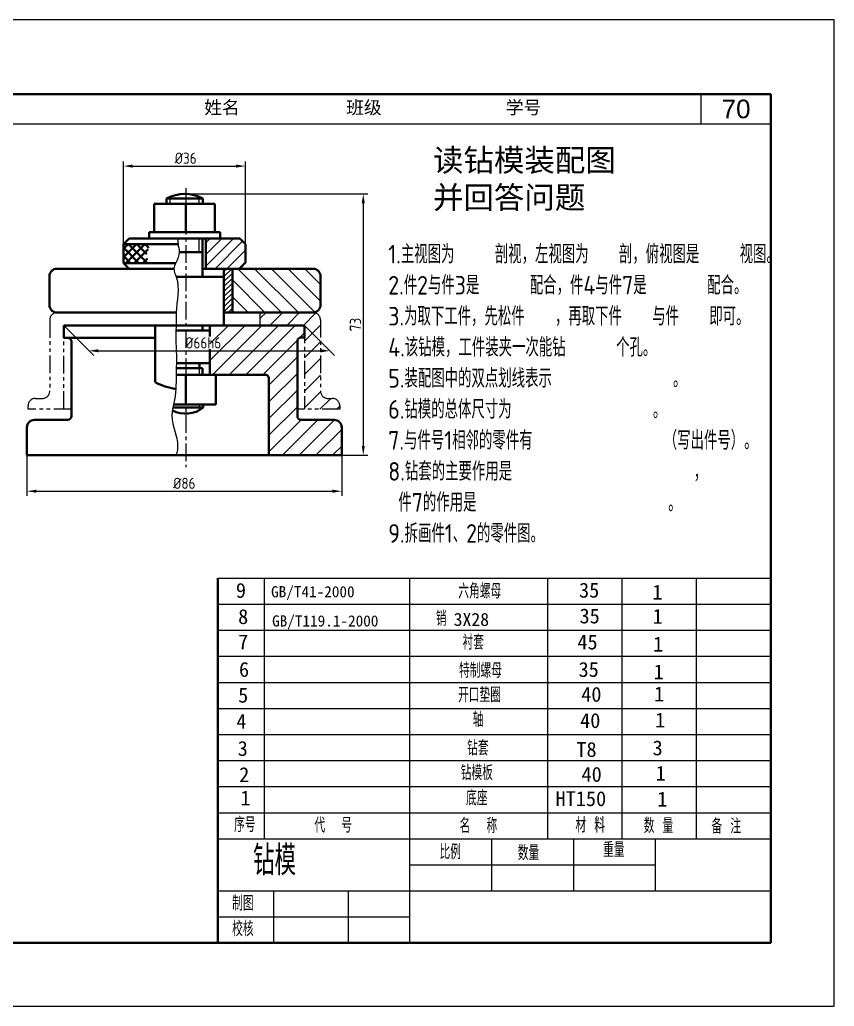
# Model space of a CAD drawing. Header units: millimetres. Extents: x 645 to 2308, y 762 to 2069.
# Drawn here: x 798.1 to 1017, y 1136 to 1401 of the extents above; entities that cross this region are included whole.
import ezdxf

# ---------------------------------------------------------------- set-up
doc = ezdxf.new("R2010")
doc.units = ezdxf.units.MM
doc.linetypes.add('CENTER', pattern=[50.8, 31.75, -6.35, 6.35, -6.35])
doc.linetypes.add('PHANTOM', pattern=[63.5, 31.75, -6.35, 6.35, -6.35, 6.35, -6.35])
for name, color, linetype in [('双点画线', 250, 'PHANTOM'), ('尺寸标注', 250, 'Continuous'), ('文字', 7, 'Continuous'), ('细实线', 7, 'Continuous')]:
    doc.layers.add(name, color=color, linetype=linetype)
for name, color, linetype, lineweight in [('点划线', 7, 'CENTER', 15), ('点画线', 7, 'CENTER', 15), ('粗', 7, 'Continuous', 40), ('粗实线', 7, 'Continuous', 40)]:
    doc.layers.add(name, color=color, linetype=linetype, lineweight=lineweight)
doc.styles.add('HZ', font='txt.shx', dxfattribs={"bigfont": 'gbcbig.shx'})
doc.styles.add('汉字', font='gbenor.shx', dxfattribs={"bigfont": 'gbcbig.shx'})
doc.dimstyles.new('ISO-25', dxfattribs={"dimtxt": 3, "dimasz": 2.5, "dimexe": 1.25, "dimexo": 0, "dimtad": 1, "dimdec": 0, "dimdsep": 46, "dimtxsty": '汉字', "dimcen": 2.5, "dimadec": 0, "dimazin": 0, "dimtfac": 1, "dimtdec": 0, "dimtmove": 0, "dimatfit": 3, "dimfxl": 0, "dimarcsym": 0})

# ---------------------------------------------------------------- blocks, each defined once
blk = doc.blocks.new('*D291')
at = {"layer": 'Defpoints', "color": 0, "transparency": 16777216}
for p in [(858.77, 1361.66), (826, 1340.7), (858.77, 1340.7)]:
    blk.add_point(p, dxfattribs=at)
at = {"layer": '细实线', "color": 0, "lineweight": -2, "transparency": 16777216}
for p, q in [((826, 1340.7), (826, 1362.91)), ((858.77, 1340.7), (858.77, 1362.91)), ((828.5, 1361.66), (856.27, 1361.66))]:
    blk.add_line(p, q, dxfattribs=at)
at = {"layer": '细实线', "color": 0, "transparency": 16777216}
for points in [[(828.5, 1362.07), (828.5, 1361.24), (826, 1361.66)], [(856.27, 1362.07), (856.27, 1361.24), (858.77, 1361.66)]]:
    blk.add_solid(points, dxfattribs=at)
at = {"layer": '细实线', "color": 0, "transparency": 16777216, "insert": (842.72, 1363.78), "char_height": 3, "attachment_point": 5, "style": '汉字'}
blk.add_mtext('%%c36', dxfattribs=at)
blk = doc.blocks.new('*D292')
at = {"layer": 'Defpoints', "color": 0, "transparency": 16777216}
for p in [(800.06, 1284.01), (884.64, 1284.01), (884.64, 1274.33)]:
    blk.add_point(p, dxfattribs=at)
at = {"layer": '细实线', "color": 0, "lineweight": -2, "transparency": 16777216}
for p, q in [((800.06, 1284.01), (800.06, 1273.08)), ((884.64, 1284.01), (884.64, 1273.08)), ((802.56, 1274.33), (882.14, 1274.33))]:
    blk.add_line(p, q, dxfattribs=at)
at = {"layer": '细实线', "color": 0, "transparency": 16777216}
for points in [[(802.56, 1274.74), (802.56, 1273.91), (800.06, 1274.33)], [(882.14, 1274.74), (882.14, 1273.91), (884.64, 1274.33)]]:
    blk.add_solid(points, dxfattribs=at)
at = {"layer": '细实线', "color": 0, "transparency": 16777216, "insert": (842.35, 1276.45), "char_height": 3, "attachment_point": 5, "style": '汉字'}
blk.add_mtext('%%c86', dxfattribs=at)
blk = doc.blocks.new('*D293')
at = {"layer": 'Defpoints', "color": 0, "transparency": 16777216}
for p in [(842.72, 1354.19), (842.72, 1284.01), (890.43, 1284.01)]:
    blk.add_point(p, dxfattribs=at)
at = {"layer": '细实线', "color": 0, "lineweight": -2, "transparency": 16777216}
for p, q in [((842.72, 1354.19), (891.68, 1354.19)), ((890.43, 1351.69), (890.43, 1286.51)), ((842.72, 1284.01), (891.68, 1284.01))]:
    blk.add_line(p, q, dxfattribs=at)
at = {"layer": '细实线', "color": 0, "transparency": 16777216}
for points in [[(890.02, 1351.69), (890.85, 1351.69), (890.43, 1354.19)], [(890.02, 1286.51), (890.85, 1286.51), (890.43, 1284.01)]]:
    blk.add_solid(points, dxfattribs=at)
at = {"layer": '细实线', "color": 0, "transparency": 16777216, "insert": (888.31, 1319.1), "char_height": 3, "attachment_point": 5, "rotation": 90, "style": '汉字'}
blk.add_mtext('73', dxfattribs=at)
blk = doc.blocks.new('*D290')
at = {"layer": 'Defpoints', "color": 0, "transparency": 16777216}
for p in [(809.97, 1318.87), (874.63, 1318.87), (881.44, 1312.05)]:
    blk.add_point(p, dxfattribs=at)
at = {"layer": '细实线', "color": 0, "lineweight": -2, "transparency": 16777216}
for p, q in [((809.97, 1318.87), (818.03, 1310.8)), ((874.63, 1318.87), (882.69, 1310.8)), ((819.28, 1312.05), (878.94, 1312.05))]:
    blk.add_line(p, q, dxfattribs=at)
at = {"layer": '细实线', "color": 0, "transparency": 16777216}
for points in [[(819.28, 1312.47), (819.28, 1311.63), (816.78, 1312.05)], [(878.94, 1312.47), (878.94, 1311.63), (881.44, 1312.05)]]:
    blk.add_solid(points, dxfattribs=at)
at = {"layer": '细实线', "color": 0, "transparency": 16777216, "insert": (847.43, 1314.17), "char_height": 3, "attachment_point": 5, "style": '汉字'}
blk.add_mtext('%%C66h6', dxfattribs=at)

msp = doc.modelspace()

# ---------------------------------------------------------------- hatches: boundary and pattern name
at = {"layer": '粗'}
h = msp.add_hatch(dxfattribs=at)
h.set_pattern_fill('ANSI37', scale=0.5, angle=90, style=0)
h.set_pattern_definition([(135, (5.61, -6.3325), (-1.122532, -1.122532), []), (225, (5.61, -6.3325), (1.122532, -1.122532), [])])
edge = h.paths.add_edge_path()
edge.add_spline(control_points=[(833.0037, 1335.5893), (832.7094, 1336.1351), (831.8204, 1337.7839), (832.7292, 1339.5298), (833.3372, 1340.6978)], knot_values=[0, 0, 0, 0, 1.78514004, 5.39256148, 5.39256148, 5.39256148, 5.39256148], degree=3, periodic=0)
edge.add_line((833.3372, 1340.6978), (825.9972, 1340.6978))
edge.add_line((825.9972, 1340.6978), (825.9972, 1335.5893))
edge.add_line((825.9972, 1335.5893), (833.0037, 1335.5893))
at = {"layer": '细实线'}
h = msp.add_hatch(dxfattribs=at)
h.set_pattern_fill('ANSI31', scale=0.7, style=0)
h.set_pattern_definition([(45, (-1621.6667, -85.255), (-1.5715448, 1.5715448), [])])
h.paths.add_polyline_path([(735.2868, 1341.5144), (733.7868, 1340.0144), (733.7868, 1335.3036), (735.2868, 1333.8036), (737.7175, 1333.8036), (744.5253, 1333.8036), (744.5253, 1341.5144)])
h.paths.add_polyline_path([(857.2291, 1334.0893), (858.7672, 1335.7649), (858.7672, 1340.6978), (857.2672, 1342.1978), (852.0185, 1342.1978), (848.1251, 1342.1978), (848.1251, 1334.0893), (852.9919, 1334.0893)])
h = msp.add_hatch(dxfattribs=at)
h.set_pattern_fill('ANSI31', angle=90, style=0)
h.set_pattern_definition([(135, (-1711.9293, -30.5803), (-2.245064, -2.245064), [])])
edge = h.paths.add_edge_path()
edge.add_arc((715.8844, 1324.1002), 2, 180, 270)
edge.add_line((715.8844, 1322.1002), (717.885, 1322.1002))
edge.add_line((717.885, 1322.1002), (717.885, 1329.8119))
edge.add_line((717.885, 1329.8119), (713.8844, 1328.7945))
edge.add_line((713.8844, 1328.7945), (713.8844, 1324.1002))
edge = h.paths.add_edge_path()
edge.add_line((717.885, 1329.8119), (717.885, 1333.8036))
edge.add_line((717.885, 1333.8036), (715.8844, 1333.8036))
edge.add_arc((715.8844, 1331.8036), 2, 90, 180)
edge.add_line((713.8844, 1331.8036), (713.8844, 1328.7945))
edge.add_line((713.8844, 1328.7945), (717.885, 1329.8119))
h.paths.add_polyline_path([(737.7175, 1322.1002), (737.7175, 1333.8036), (733.3316, 1333.8036), (728.3129, 1333.8036), (728.3129, 1322.1002), (730.3316, 1322.1002)])
edge = h.paths.add_edge_path()
edge.add_arc((784.3408, 1323.9674), 2, 270, 360)
edge.add_line((786.3408, 1323.9674), (786.3408, 1331.7991))
edge.add_arc((784.3408, 1331.7991), 2, 0, 90)
edge.add_line((784.3408, 1333.7991), (776.3074, 1333.7991))
edge.add_line((776.3074, 1333.7991), (769.5487, 1326.0053))
edge.add_line((769.5487, 1326.0053), (769.5487, 1321.9674))
edge.add_line((769.5487, 1321.9674), (784.3408, 1321.9674))
h.paths.add_polyline_path([(776.3074, 1333.7991), (769.5487, 1333.7991), (769.5487, 1326.0053)], flags=17)
edge = h.paths.add_edge_path()
edge.add_arc((876.9484, 1324.3482), 2, 270, 360)
edge.add_line((878.9484, 1324.3482), (878.9484, 1332.0893))
edge.add_arc((876.9484, 1332.0893), 2, 360, 450)
edge.add_line((876.9484, 1334.0893), (855.2907, 1334.0893))
edge.add_line((855.2907, 1334.0893), (855.2907, 1322.3482))
edge.add_line((855.2907, 1322.3482), (876.9484, 1322.3482))
h = msp.add_hatch(dxfattribs=at)
h.set_pattern_fill('ANSI31', color=256, scale=0.3, style=0)
h.set_pattern_definition([(45, (-1621.6667, -85.2549), (-0.6735192, 0.6735192), [])])
h.paths.add_polyline_path([(855.2907, 1334.0893), (852.9919, 1334.0893), (852.9919, 1322.3482), (855.2907, 1322.3482)])
h = msp.add_hatch(dxfattribs=at)
h.set_pattern_fill('ANSI31', color=256)
edge = h.paths.add_edge_path()
edge.add_line((718.2918, 1318.6834), (730.3316, 1318.6834))
edge.add_line((730.3316, 1318.6834), (730.3316, 1322.1002))
edge.add_line((730.3316, 1322.1002), (726.2616, 1322.1002))
edge.add_line((726.2616, 1322.1002), (715.8039, 1322.1002))
edge.add_arc((715.8039, 1320.1002), 2, 90, 180.46739)
edge.add_line((713.804, 1320.0839), (713.804, 1300.7495))
edge.add_arc((711.804, 1300.7495), 2, -90, 0, ccw=False)
edge.add_line((711.804, 1298.7495), (709.957, 1298.7495))
edge.add_arc((709.957, 1296.7495), 2, 90, 180)
edge.add_line((707.957, 1296.7495), (707.957, 1296.3188))
edge.add_line((707.957, 1296.3188), (718.2918, 1296.3188))
edge.add_line((718.2918, 1296.3188), (718.2918, 1315.6008))
edge.add_line((718.2918, 1315.6008), (718.2918, 1318.6834))
edge = h.paths.add_edge_path()
edge.add_arc((784.3408, 1319.9674), 2, 0, 90)
edge.add_line((784.3408, 1321.9674), (771.1553, 1321.9674))
edge.add_line((771.1553, 1321.9674), (771.1553, 1318.6834))
edge.add_line((771.1553, 1318.6834), (782.3819, 1318.6834))
edge.add_line((782.3819, 1318.6834), (782.3819, 1315.6893))
edge.add_line((782.3819, 1315.6893), (782.3819, 1296.3188))
edge.add_line((782.3819, 1296.3188), (792.0118, 1296.3188))
edge.add_line((792.0118, 1296.3188), (790.9439, 1297.8791))
edge.add_arc((789.2934, 1296.7495), 2, 34.389841, 90)
edge.add_line((789.2934, 1298.7495), (788.3408, 1298.7495))
edge.add_arc((788.3408, 1300.7495), 2, 180, 270, ccw=False)
edge.add_line((786.3408, 1300.7495), (786.3408, 1319.9674))
edge = h.paths.add_edge_path()
edge.add_line((876.9257, 1322.3482), (862.686, 1322.3482))
edge.add_line((862.686, 1322.3482), (862.686, 1318.867))
edge.add_line((862.686, 1318.867), (874.6251, 1318.867))
edge.add_line((874.6251, 1318.867), (874.6251, 1315.6169))
edge.add_line((874.6251, 1315.6169), (874.6251, 1296.3641))
edge.add_line((874.6251, 1296.3641), (884.1181, 1296.3641))
edge.add_line((884.1181, 1296.3641), (884.1181, 1297.2629))
edge.add_arc((882.1181, 1297.2629), 2, 0, 90)
edge.add_line((882.1181, 1299.2629), (880.9257, 1299.2629))
edge.add_arc((880.9257, 1301.2629), 2, 180, 270, ccw=False)
edge.add_line((878.9257, 1301.2629), (878.9257, 1320.3482))
edge.add_arc((876.9257, 1320.3482), 2, 0, 90)
h = msp.add_hatch(dxfattribs=at)
h.set_pattern_fill('ANSI31', color=256, style=0)
h.set_pattern_definition([(45, (-1663.866, -58.7007), (-2.245064, 2.245064), [])])
h.paths.add_polyline_path([(872.7201, 1314.6169, -0.41421356), (873.7201, 1315.6169), (874.6251, 1315.6169), (874.6251, 1318.867), (849.2391, 1318.867), (849.2391, 1315.187), (849.2391, 1305.6289), (864.0927, 1305.6289, -0.41421356), (865.0927, 1304.6289), (865.0927, 1284.011), (884.6405, 1284.011), (884.6405, 1291.4736, 0.41421356), (882.6405, 1293.4736), (873.7201, 1293.4736, -0.41421356), (872.7201, 1294.4736)])
h.paths.add_polyline_path([(845.8807, 1314.7292), (852.5974, 1314.7292), (852.5974, 1312.7792), (845.8807, 1312.7792)], flags=9)

# ---------------------------------------------------------------- linework, layer by layer
at = {"layer": '双点画线', "color": 7, "ltscale": 0.15}
for p, q in [((806.1912, 1320.3171), (806.1912, 1301.2629)), ((809.9671, 1296.405), (809.9671, 1318.867))]:
    msp.add_line(p, q, dxfattribs=at)
at = {"layer": '双点画线', "ltscale": 0.15}
for p, q in [((862.686, 1322.3482), (862.686, 1318.867)), ((878.9257, 1320.3482), (878.9257, 1301.2629)), ((874.6251, 1318.867), (874.6251, 1296.3641)), ((802.3654, 1299.2629), (804.1912, 1299.2629)), ((880.9257, 1299.2629), (882.1181, 1299.2629)), ((800.3654, 1296.405), (800.3654, 1297.2629)), ((812.0169, 1296.405), (800.3654, 1296.405)), ((884.1181, 1296.3641), (872.7201, 1296.3641)), ((884.1181, 1297.2629), (884.1181, 1296.3641))]:
    msp.add_line(p, q, dxfattribs=at)
at = {"layer": '双点画线', "color": 7, "ltscale": 0.15}
msp.add_arc((808.1912, 1320.3171), 2, 90, 180, dxfattribs=at)
at = {"layer": '双点画线', "ltscale": 0.15}
for centre, start, end in [((876.9257, 1320.3482), 0, 90), ((804.1912, 1301.2629), 270, 0), ((880.9257, 1301.2629), 180, 270), ((802.3654, 1297.2629), 90, 180), ((882.1181, 1297.2629), 0, 90)]:
    msp.add_arc(centre, 2, start, end, dxfattribs=at)
at = {"layer": '点画线', "ltscale": 0.15}
msp.add_line((842.716, 1355.6969), (842.716, 1280.7476), dxfattribs=at)
at = {"layer": '粗实线', "color": 7}
for p, q in [((999.9721, 1380.9752), (674.9721, 1380.9752)), ((999.9721, 1152.9752), (999.9721, 1380.9752)), ((850.5909, 1343.9492), (832.9405, 1343.9492)), ((832.9405, 1343.9492), (832.9405, 1342.1978)), ((827.4972, 1342.1978), (825.9972, 1340.6978)), ((852.0185, 1342.1978), (827.4972, 1342.1978)), ((825.9972, 1340.6978), (825.9972, 1335.5893)), ((825.9972, 1340.6978), (840.6773, 1340.6978)), ((827.4972, 1334.0893), (808.1148, 1334.0893)), ((825.9972, 1335.5893), (827.4972, 1334.0893)), ((825.9972, 1335.5893), (840.0103, 1335.5893)), ((827.4972, 1334.0893), (839.5594, 1334.0893)), ((806.1148, 1332.0893), (806.1148, 1324.3171)), ((808.1148, 1322.3171), (840.1677, 1322.3171)), ((809.9671, 1318.867), (874.6251, 1318.867)), ((809.9671, 1318.867), (809.9671, 1315.5531)), ((809.9671, 1315.5531), (810.0169, 1315.5531)), ((809.9671, 1315.5531), (834.5398, 1315.5531)), ((812.0169, 1314.5531), (812.0169, 1294.4736)), ((674.9721, 1152.9752), (999.9721, 1152.9752))]:
    msp.add_line(p, q, dxfattribs=at)
at = {"layer": '粗实线'}
for p, q in [((834.2766, 1343.9492), (834.2766, 1351.5543)), ((834.2766, 1351.5543), (850.5909, 1351.5543)), ((837.5924, 1352.9167), (837.5924, 1351.5543)), ((837.5924, 1352.9167), (847.3522, 1352.9167)), ((842.716, 1351.5543), (842.716, 1343.9492)), ((847.3522, 1352.9167), (847.3522, 1351.5543)), ((850.5909, 1351.5543), (850.5909, 1343.9492)), ((850.5909, 1343.9492), (852.0185, 1343.9492)), ((852.0185, 1343.9492), (852.0185, 1342.1978)), ((847.2166, 1334.0893), (847.2166, 1342.1978)), ((848.1251, 1342.1978), (848.1251, 1334.0893)), ((852.0185, 1342.1978), (857.2672, 1342.1978)), ((857.2672, 1342.1978), (858.7672, 1340.6978)), ((840.9743, 1338.582), (847.2166, 1338.582)), ((858.7672, 1340.6978), (858.7672, 1335.7649)), ((858.7672, 1335.7649), (857.2694, 1334.1331)), ((852.9919, 1334.0893), (847.2166, 1334.0893)), ((847.2166, 1334.0893), (847.2166, 1331.9303)), ((852.9919, 1318.867), (852.9919, 1334.0893)), ((852.9919, 1334.0893), (876.9484, 1334.0893)), ((855.2907, 1334.0893), (855.2907, 1322.3482)), ((840.1677, 1331.9303), (852.9919, 1331.9303)), ((878.9484, 1332.0893), (878.9484, 1324.3482)), ((876.9484, 1322.3482), (852.9919, 1322.3482)), ((834.5398, 1315.5531), (834.5398, 1318.867)), ((834.5398, 1318.867), (834.5398, 1303.6286)), ((840.0809, 1317.4764), (849.2391, 1317.4764)), ((847.2166, 1318.867), (847.2166, 1317.4764)), ((849.2391, 1317.4764), (849.2391, 1318.867)), ((849.2391, 1318.867), (849.2391, 1315.8437)), ((874.6251, 1318.867), (874.6251, 1315.6169)), ((872.7201, 1294.4736), (872.7201, 1314.6169)), ((873.7201, 1315.6169), (874.6251, 1315.6169)), ((849.2391, 1312.4792), (849.2391, 1305.6289)), ((840.175, 1307.4015), (847.2166, 1307.4015)), ((840.2366, 1308.6949), (849.2391, 1308.6949)), ((846.4536, 1308.6949), (846.4536, 1307.4015)), ((847.2166, 1307.4015), (847.2166, 1305.6289)), ((849.2391, 1305.6289), (840.4657, 1305.6289)), ((840.4657, 1305.6289), (864.0927, 1305.6289)), ((842.716, 1305.6289), (842.716, 1297.6278)), ((846.4592, 1305.6289), (847.2166, 1305.6289)), ((850.8099, 1297.6278), (850.8099, 1305.6289)), ((865.0927, 1304.6289), (865.0927, 1284.011)), ((847.4408, 1296.7858), (839.2926, 1296.7858)), ((850.8099, 1297.6278), (839.4704, 1297.6278)), ((847.4408, 1296.7858), (847.4408, 1297.6278)), ((802.0619, 1293.4736), (811.0169, 1293.4736)), ((873.7201, 1293.4736), (882.6405, 1293.4736)), ((800.0619, 1284.011), (800.0619, 1291.4736)), ((884.6405, 1291.4736), (884.6405, 1284.011)), ((884.6405, 1284.011), (800.0619, 1284.011)), ((851.3408, 1250.9752), (851.3408, 1152.9752))]:
    msp.add_line(p, q, dxfattribs=at)
for centre, radius, start, end in [((842.4875, 1344.1344), 10.0544, 61.063552, 119.134606), ((876.9484, 1332.0893), 2, 0, 90), ((876.9484, 1324.3482), 2, 270, 0), ((873.7201, 1314.6169), 1, 90, 180), ((864.0927, 1304.6289), 1, 0, 90), ((842.716, 1318.867), 17.2933, 241.784095, 261.147213), ((842.716, 1302.8582), 7.694, 242.413715, 307.885841), ((802.0619, 1291.4736), 2, 90, 180), ((811.0169, 1294.4736), 1, 270, 0), ((873.7201, 1294.4736), 1, 180, 270), ((882.6405, 1291.4736), 2, 0, 90)]:
    msp.add_arc(centre, radius, start, end, dxfattribs=at)
at = {"layer": '粗实线', "color": 7}
for centre, radius, start, end in [((808.1148, 1332.0893), 2, 90, 180), ((808.1148, 1324.3171), 2, 180, 270), ((811.0169, 1314.5531), 1, 0, 90)]:
    msp.add_arc(centre, radius, start, end, dxfattribs=at)
at = {"layer": '细实线', "color": 7}
for p, q in [((1016.9721, 1400.9752), (644.9721, 1400.9752)), ((1016.9721, 1135.9752), (1016.9721, 1400.9752)), ((981.0902, 1380.9752), (981.0902, 1372.9752)), ((674.9721, 1372.9752), (999.9721, 1372.9752)), ((810.0169, 1315.5531), (811.0169, 1315.5531)), ((644.9721, 1135.9752), (1016.9721, 1135.9752))]:
    msp.add_line(p, q, dxfattribs=at)
at = {"layer": '细实线'}
for p, q in [((838.472, 1353.3522), (838.472, 1351.5543)), ((846.3681, 1351.5543), (846.3681, 1353.4098)), ((847.3522, 1352.9167), (847.3522, 1352.1874)), ((846.3681, 1338.6324), (846.3681, 1342.1978)), ((846.4592, 1305.6289), (846.4592, 1307.4015)), ((846.4592, 1297.6278), (846.4592, 1296.1362)), ((851.3408, 1250.9752), (999.9721, 1250.9752)), ((863.7629, 1251.0981), (863.7629, 1181.0981)), ((902.9721, 1152.9752), (902.9721, 1250.9752)), ((939.9721, 1180.9752), (939.9721, 1250.9752)), ((959.9721, 1180.9752), (959.9721, 1250.9752)), ((979.9721, 1180.9752), (979.9721, 1250.9752)), ((851.3408, 1243.9752), (999.9721, 1243.9752)), ((851.3408, 1236.9752), (999.9721, 1236.9752)), ((851.3408, 1229.9752), (999.9721, 1229.9752)), ((851.3408, 1222.9752), (999.9721, 1222.9752)), ((851.3408, 1215.9752), (999.9721, 1215.9752)), ((851.3408, 1208.9752), (999.9721, 1208.9752)), ((851.3408, 1201.9752), (999.9721, 1201.9752)), ((851.3408, 1194.9752), (999.9721, 1194.9752)), ((851.3408, 1187.9752), (999.9721, 1187.9752)), ((851.3408, 1180.9752), (999.9721, 1180.9752)), ((924.9721, 1166.9752), (924.9721, 1180.9752)), ((946.9721, 1166.9752), (946.9721, 1180.9752)), ((968.9721, 1166.9752), (968.9721, 1180.9752)), ((902.9721, 1173.9752), (968.9721, 1173.9752)), ((851.3408, 1166.9752), (999.9721, 1166.9752)), ((866.3408, 1166.9752), (866.3408, 1152.9752)), ((886.3408, 1166.9752), (886.3408, 1152.9752)), ((851.3408, 1159.9752), (902.9721, 1159.9752))]:
    msp.add_line(p, q, dxfattribs=at)
msp.add_spline([(840.6626, 1342.1978), (840.6626, 1340.8355), (840.9743, 1338.582), (840.06, 1335.6978), (839.5594, 1334.0893), (840.1677, 1331.9303), (840.1677, 1322.3171), (840.1677, 1318.867), (840.0809, 1317.4764), (840.2366, 1308.6949), (840.175, 1307.4015), (840.175, 1305.6289), (839.5335, 1297.934), (839.0282, 1294.7191), (839.1201, 1293.4736), (840.4977, 1285.4572), (840.175, 1284.011)], degree=3, dxfattribs=at)

# ---------------------------------------------------------------- texts
at = {"layer": '尺寸标注', "color": 7, "insert": (990.5938, 1376.9752), "char_height": 5, "width": 10, "attachment_point": 5}
msp.add_mtext('{\\fArial|b0|i0|c0|p34;70}', dxfattribs=at)
at = {"layer": '文字', "color": 7, "insert": (842.9468, 1377.2028), "char_height": 3.5, "width": 313.5, "attachment_point": 4}
msp.add_mtext('{\\fSimSun|b0|i0|c134|p2;  姓名            班级              学号}', dxfattribs=at)
at = {"layer": '点划线', "insert": (909.1607, 1366.2441), "char_height": 6, "width": 82.570316, "attachment_point": 1, "style": 'HZ'}
msp.add_mtext('{\\fSimSun|b0|i0|c134|p2;读钻模装配图\\P并回答问题}', dxfattribs=at)
at = {"layer": '细实线', "insert": (897.1439, 1340.499), "char_height": 5, "width": 104.292083, "attachment_point": 1, "style": '汉字'}
msp.add_mtext('1.主视图为{\\L    }剖视，左视图为{\\L   }剖，俯视图是{\\L    }视图。\\P2.件2与件3是{\\L     }配合，件4与件7是{\\L      }配合。\\P3.为取下工件，先松件{\\L   }，再取下件{\\L   }与件{\\L   }即可。\\P4.该钻模，工件装夹一次能钻{\\L     }个孔。\\P5.装配图中的双点划线表示 {\\L           }。\\P6.钻模的总体尺寸为 {\\L             }。\\P7.与件号1相邻的零件有{\\L             }（写出件号）。\\P8.钻套的主要作用是{\\L                  }，\\P 件7的作用是{\\L                   }。\\P9.拆画件1、2的零件图。', dxfattribs=at)
at = {"layer": '细实线', "attachment_point": 1}
for s, insert, char_height, width in [('9', (856.2141, 1249.6859), 4, 21.238458), ('GB/T41-2000', (865.6583, 1248.8284), 3, 34.48277), ('{\\Fgbenor,gbcbig|c134;六角螺母}', (915.9684, 1249.4996), 4, 29.061091), ('35', (948.4001, 1249.7471), 4, 21.238458), ('1', (968.1009, 1249.2168), 4, 21.238458), ('8', (856.8107, 1242.6487), 4, 21.238458), ('GB/T119.1-2000', (865.9291, 1240.984), 3, 19.810362), ('{\\Fgbenor,gbcbig|c134;\\H1.143x;销\\H0.8751x; }3X28', (909.931, 1242.1441), 3.5, 41.469423), ('35', (948.5308, 1242.8223), 4, 21.238458), ('1', (968.1771, 1242.7222), 4, 21.238458), ('7', (856.8107, 1235.85), 4, 21.238458), ('{\\Fgbenor,gbcbig|c134;衬套}', (917.1005, 1235.7316), 4, 29.061091), ('45', (947.9573, 1235.8249), 4, 21.238458), ('1', (968.2945, 1235.2603), 4, 21.238458), ('6', (857.0493, 1228.455), 4, 21.238458), ('{\\Fgbenor,gbcbig|c134;特制螺母}', (916.1571, 1228.1875), 4, 29.061091), ('35', (948.2694, 1228.4502), 4, 21.238458), ('1', (968.4327, 1227.7984), 4, 21.238458), ('{\\Fgbenor,gbcbig|c134;开口垫圈}', (915.8939, 1221.6109), 4, 29.061091), ('40', (948.9832, 1221.7596), 4, 21.238458), ('1', (968.5714, 1221.8472), 4, 21.238458), ('5', (856.8107, 1221.5371), 4, 21.238458), ('4', (856.3334, 1214.4999), 4, 21.238458), ('{\\Fgbenor,gbcbig|c134;轴}', (919.8607, 1214.9919), 4, 29.061091), ('40', (948.6901, 1214.7269), 4, 21.238458), ('1', (968.8479, 1214.8573), 4, 21.238458), ('3', (856.6914, 1207.2241), 4, 21.238458), ('{\\Fgbenor,gbcbig|c134;钻套}', (918.3455, 1207.35), 4, 29.061091), ('T8', (947.6821, 1206.9616), 4, 21.238458), ('3', (968.1567, 1207.3868), 4, 21.238458), ('{\\Fgbenor,gbcbig|c134;钻模板}', (916.6083, 1200.7086), 4, 21.238458), ('1', (968.9861, 1200.5824), 4, 21.238458), ('2', (857.0909, 1200.1869), 4, 21.238458), ('40', (949.0645, 1200.2825), 4, 21.238458), ('1', (857.4313, 1193.9214), 4, 21.238458), ('{\\Fgbenor,gbcbig|c134;底座}', (918.046, 1193.9145), 4, 21.238458), ('HT150', (942.0831, 1193.7431), 4, 21.238458), ('1', (969.4008, 1193.6352), 4, 21.238458), ('{\\Fgbenor,gbcbig|c134;序号}', (855.729, 1186.7743), 4, 21.238458), ('{\\Fgbenor,gbcbig|c134;代  号}', (877.3016, 1186.6138), 4, 21.238458), ('{\\Fgbenor,gbcbig|c134;名  称}', (916.3134, 1186.4719), 4, 21.238458), ('{\\Fgbenor,gbcbig|c134;材 料}', (947.4395, 1186.6401), 4, 21.238458), ('{\\Fgbenor,gbcbig|c134;数 量}', (965.7787, 1186.4719), 4, 21.238458), ('{\\Fgbenor,gbcbig|c134;备 注}', (983.9865, 1186.3433), 4, 21.238458), (' {\\Fgbenor,gbcbig|c134;钻模}', (855.3931, 1179.167), 8, 45.601556), ('{\\Fgbenor,gbcbig|c134;比例}', (910.921, 1179.4691), 4, 21.238458), ('{\\Fgbenor,gbcbig|c134;数量}', (931.9512, 1179.1998), 4, 21.238458), ('{\\Fgbenor,gbcbig|c134;重量}', (954.8688, 1180.0078), 4, 21.238458), ('{\\Fgbenor,gbcbig|c134;制图}', (855.2034, 1165.6616), 4, 21.238458), ('{\\Fgbenor,gbcbig|c134;校核}', (855.2034, 1158.7973), 4, 21.238458)]:
    msp.add_mtext(s, dxfattribs=dict(at, insert=insert, char_height=char_height, width=width))

# ---------------------------------------------------------------- dimensions: what is measured, and where the dimension line sits
at = {"layer": '细实线', "color": 7}
dim = msp.add_linear_dim(base=(858.7672, 1361.657), p1=(825.9972, 1340.6978), p2=(858.7672, 1340.6978), text='%%c36', dimstyle='ISO-25', dxfattribs=at)
dim.commit()
dim.dimension.update_dxf_attribs({"geometry": '*D291', "text_midpoint": (842.716, 1361.657), "dimtype": 160})
at = {"layer": '细实线'}
dim = msp.add_linear_dim(base=(890.4348, 1284.011), p1=(842.716, 1354.1862), p2=(842.716, 1284.011), angle=90, text='73', dimstyle='ISO-25', dxfattribs=at)
dim.commit()
dim.dimension.update_dxf_attribs({"geometry": '*D293', "text_midpoint": (888.3098, 1319.0986)})
dim = msp.add_linear_dim(base=(881.4429, 1312.0492), p1=(809.9671, 1318.867), p2=(874.6251, 1318.867), text='%%C66h6', dimstyle='ISO-25', dxfattribs=at)
dim.commit()
dim.dimension.update_dxf_attribs({"geometry": '*D290', "text_midpoint": (847.43, 1312.0492), "dimtype": 160})
dim = msp.add_linear_dim(base=(884.6405, 1274.328), p1=(800.0619, 1284.011), p2=(884.6405, 1284.011), text='%%c86', dimstyle='ISO-25', dxfattribs=at)
dim.commit()
dim.dimension.update_dxf_attribs({"geometry": '*D292', "text_midpoint": (842.3512, 1276.453)})

doc.saveas('drawing.dxf')
